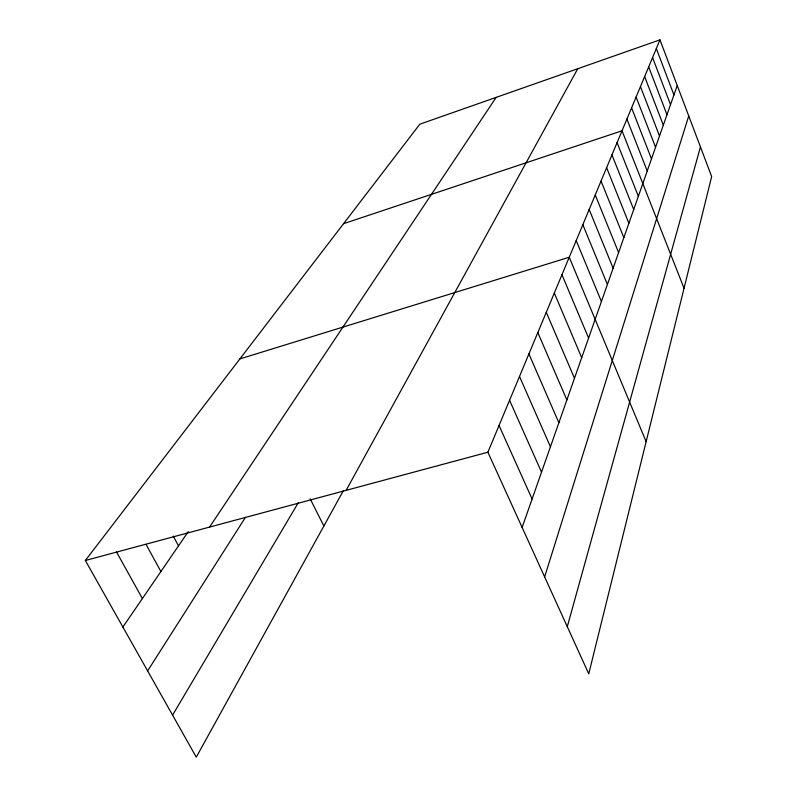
<?xml version="1.0" encoding="UTF-8"?>
<svg xmlns="http://www.w3.org/2000/svg" width="797" height="797" viewBox="0 0 797 797"><rect width="100%" height="100%" fill="white"/><g stroke="black" fill="none" stroke-linecap="round" stroke-linejoin="round"><path stroke-width="1.2" d="M567.285 626.681L700.443 146.927M544.64 576.918L688.738 115.973M522.125 527.445L677.231 85.528M659.966 39.85L711.651 176.565L588.754 673.854L487.894 452.218L659.966 39.85L419.84 124.183L85.349 560.5L196.271 757.15L343.507 490.444M346.127 490.354L577.755 68.721M172.57 715.138L298.447 502.469M147.624 670.905L245.486 517.283M209.551 527.096L496.162 97.373M122.877 627.03L188.271 531.609M343.557 223.688L622.019 130.788L684.045 288.275M239.897 358.909L569.247 257.242L646.138 441.668M85.349 560.5L487.894 452.218M116.432 551.823L142.384 598.557M146.08 544.441L160.904 571.539M173.258 536.132L178.508 545.865M310.163 498.792L323.861 526.04M499.042 425.488L532.107 499.012M509.562 400.283L541.522 472.173M519.505 376.463L550.438 446.788M528.909 353.928L558.876 422.739M537.826 332.568L566.876 399.945M546.284 312.294L574.478 378.286M554.313 293.027L581.71 357.684M561.965 274.706L588.594 338.077M576.201 240.594L601.416 301.535M582.836 224.694L607.404 284.489M589.172 209.501L613.122 268.19M595.239 194.956L618.602 252.579M601.048 181.039L623.842 237.626M606.617 167.689L628.883 223.29M611.957 154.887L633.715 209.521M617.087 142.603L638.357 196.301M626.9 119.092L647.234 170.996M631.593 107.844L651.488 158.882M636.106 97.025L655.582 147.226M644.643 76.572L663.323 125.169M640.459 86.604L659.517 135.988M648.678 66.898L666.979 114.728M652.574 57.563L670.516 104.656M656.329 48.557L673.933 94.923"/></g></svg>
